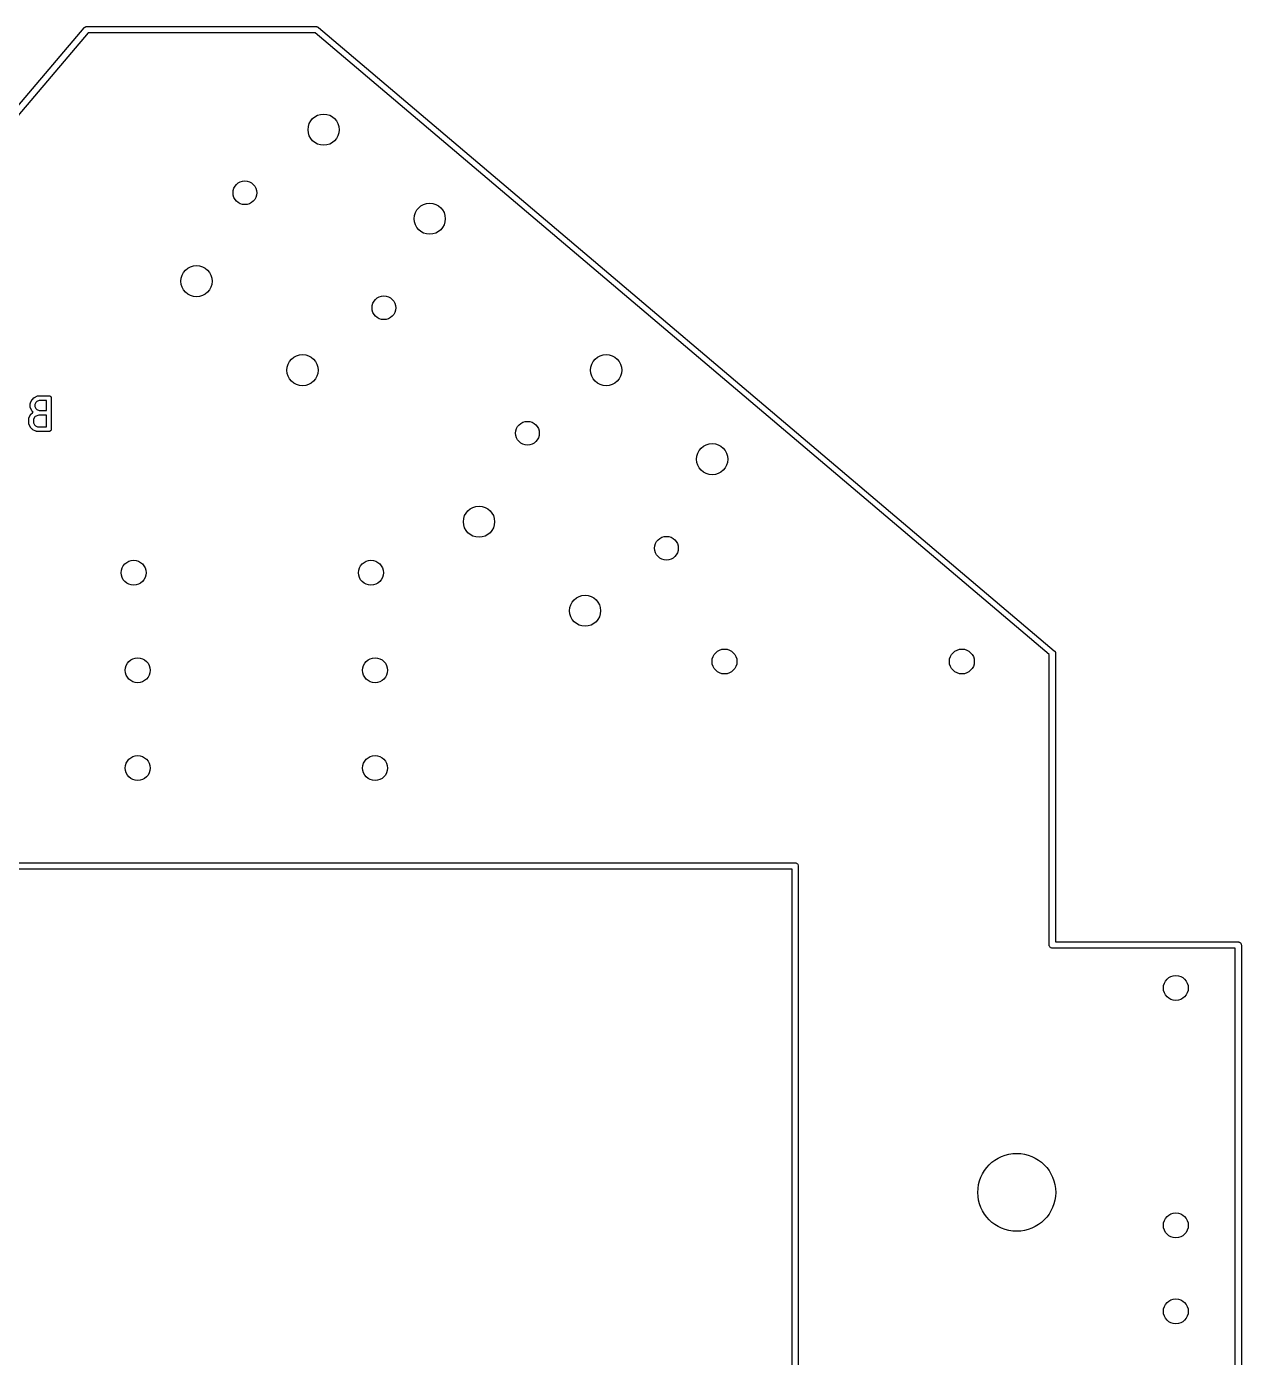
# Model space of a CAD drawing. Extents: x 0.6 to 7.02, y -7.61 to -0.88.
# Drawn here: x 5.483 to 7.019, y -2.564 to -0.882 of the extents above; entities that cross this region are included whole.
import ezdxf

# ---------------------------------------------------------------- set-up
doc = ezdxf.new("R2010")
doc.units = 0
doc.header["$MEASUREMENT"] = 0
doc.layers.add('BLACK', color=7, linetype='CONTINUOUS')

msp = doc.modelspace()

# ---------------------------------------------------------------- linework, layer by layer
at = {"layer": 'BLACK', "linetype": 'CONTINUOUS'}
for p, q in [((5.41105, -1.05421), (5.55631, -0.88318)), ((5.56115, -0.88965), (5.4159, -1.06067)), ((5.55631, -0.88318), (5.55653, -0.88291)), ((5.55653, -0.88291), (5.55671, -0.88277)), ((5.55671, -0.88277), (5.55687, -0.88261)), ((5.55687, -0.88261), (5.55701, -0.88252)), ((5.55701, -0.88252), (5.55713, -0.88242)), ((5.55713, -0.88242), (5.55733, -0.88231)), ((5.55733, -0.88231), (5.55752, -0.88219)), ((5.55752, -0.88219), (5.55767, -0.88213)), ((5.55767, -0.88213), (5.55782, -0.88205)), ((5.55782, -0.88205), (5.55803, -0.88199)), ((5.55803, -0.88199), (5.55825, -0.8819)), ((5.55825, -0.8819), (5.5584, -0.88187)), ((5.5584, -0.88187), (5.55856, -0.88183)), ((5.55856, -0.88183), (5.55879, -0.88181)), ((5.55879, -0.88181), (5.55901, -0.88177)), ((5.55901, -0.88177), (5.55936, -0.88177)), ((5.55936, -0.88177), (5.84913, -0.88177)), ((5.84805, -0.88965), (5.56115, -0.88965)), ((6.77606, -1.67541), (5.84805, -0.88965)), ((5.84913, -0.88177), (5.84916, -0.88177)), ((5.84916, -0.88177), (5.84952, -0.88177)), ((5.84952, -0.88177), (5.84968, -0.88177)), ((5.84968, -0.88177), (5.84971, -0.88177)), ((5.84971, -0.88177), (5.84994, -0.88178)), ((5.84994, -0.88178), (5.8501, -0.88181)), ((5.8501, -0.88181), (5.85026, -0.88183)), ((5.85026, -0.88183), (5.85048, -0.88189)), ((5.85048, -0.88189), (5.85069, -0.88194)), ((5.85069, -0.88194), (5.85084, -0.88201)), ((5.85084, -0.88201), (5.851, -0.88205)), ((5.851, -0.88205), (5.8512, -0.88216)), ((5.8512, -0.88216), (5.85141, -0.88225)), ((5.85141, -0.88225), (5.85154, -0.88234)), ((5.85154, -0.88234), (5.85169, -0.88242)), ((5.85169, -0.88242), (5.85186, -0.88256)), ((5.85186, -0.88256), (5.85188, -0.88258)), ((5.85188, -0.88258), (5.85201, -0.88269)), ((5.85201, -0.88269), (5.85229, -0.88291)), ((5.85229, -0.88291), (5.8523, -0.88294)), ((5.8523, -0.88294), (6.78252, -1.67056)), ((5.48804, -1.35861), (5.48805, -1.35853)), ((5.48804, -1.35866), (5.48804, -1.35861)), ((5.48804, -1.36241), (5.48804, -1.35866)), ((5.48805, -1.35844), (5.48808, -1.35824)), ((5.48805, -1.35853), (5.48805, -1.35844)), ((5.48808, -1.35824), (5.48811, -1.35804)), ((5.48811, -1.35804), (5.48813, -1.35796)), ((5.48813, -1.35796), (5.48815, -1.35787)), ((5.48815, -1.35787), (5.48822, -1.35768)), ((5.48822, -1.35768), (5.48828, -1.35749)), ((5.48828, -1.35749), (5.48832, -1.35742)), ((5.48832, -1.35742), (5.48835, -1.35734)), ((5.48835, -1.35734), (5.49023, -1.35359)), ((5.49023, -1.35359), (5.49025, -1.35355)), ((5.49025, -1.35355), (5.49034, -1.35341)), ((5.49034, -1.35341), (5.49042, -1.35326)), ((5.49042, -1.35326), (5.49049, -1.35317)), ((5.49049, -1.35317), (5.49056, -1.35307)), ((5.49056, -1.35307), (5.49068, -1.35295)), ((5.49068, -1.35295), (5.49078, -1.35282)), ((5.49078, -1.35282), (5.49266, -1.35094)), ((5.49266, -1.35094), (5.49269, -1.35091)), ((5.49269, -1.35091), (5.49282, -1.35081)), ((5.49282, -1.35081), (5.49294, -1.3507)), ((5.49294, -1.3507), (5.49304, -1.35063)), ((5.49304, -1.35063), (5.49314, -1.35056)), ((5.49314, -1.35056), (5.49328, -1.35048)), ((5.49328, -1.35048), (5.49342, -1.35039)), ((5.49342, -1.35039), (5.49717, -1.34852)), ((5.4953, -1.35666), (5.49395, -1.35935)), ((5.49395, -1.35935), (5.49395, -1.36171)), ((5.49395, -1.36171), (5.4953, -1.36441)), ((5.49649, -1.35546), (5.4953, -1.35666)), ((5.49919, -1.35411), (5.49649, -1.35546)), ((5.49717, -1.34852), (5.49721, -1.3485)), ((5.49721, -1.3485), (5.49729, -1.34847)), ((5.49729, -1.34847), (5.49737, -1.34843)), ((5.49737, -1.34843), (5.49756, -1.34837)), ((5.49756, -1.34837), (5.49775, -1.3483)), ((5.49775, -1.3483), (5.49784, -1.34829)), ((5.49784, -1.34829), (5.49792, -1.34826)), ((5.49792, -1.34826), (5.49812, -1.34824)), ((5.49812, -1.34824), (5.49832, -1.34821)), ((5.49832, -1.34821), (5.49841, -1.34821)), ((5.49841, -1.34821), (5.49849, -1.3482)), ((5.49849, -1.3482), (5.51162, -1.3482)), ((5.50867, -1.35411), (5.49919, -1.35411)), ((5.50867, -1.36695), (5.50867, -1.35411)), ((5.51162, -1.3482), (5.51164, -1.3482)), ((5.51164, -1.3482), (5.51164, -1.3482)), ((5.51164, -1.3482), (5.51164, -1.3482)), ((5.51164, -1.3482), (5.51166, -1.3482)), ((5.51166, -1.3482), (5.51194, -1.34824)), ((5.51194, -1.34824), (5.51221, -1.34826)), ((5.51221, -1.34826), (5.51222, -1.34827)), ((5.51222, -1.34827), (5.51223, -1.34827)), ((5.51223, -1.34827), (5.5125, -1.34835)), ((5.5125, -1.34835), (5.51276, -1.34843)), ((5.51276, -1.34843), (5.51277, -1.34844)), ((5.51277, -1.34844), (5.51278, -1.34844)), ((5.51278, -1.34844), (5.51303, -1.34858)), ((5.51303, -1.34858), (5.51327, -1.34871)), ((5.51327, -1.34871), (5.51328, -1.34872)), ((5.51328, -1.34872), (5.51329, -1.34872)), ((5.51329, -1.34872), (5.5135, -1.3489)), ((5.5135, -1.3489), (5.51371, -1.34908)), ((5.51371, -1.34908), (5.51372, -1.34908)), ((5.51372, -1.34908), (5.51373, -1.34909)), ((5.51373, -1.34909), (5.5139, -1.3493)), ((5.5139, -1.3493), (5.51408, -1.34952)), ((5.51408, -1.34952), (5.51408, -1.34953)), ((5.51408, -1.34953), (5.51409, -1.34954)), ((5.51409, -1.34954), (5.51422, -1.34979)), ((5.51422, -1.34979), (5.51435, -1.35003)), ((5.51435, -1.35003), (5.51435, -1.35004)), ((5.51435, -1.35004), (5.51436, -1.35005)), ((5.51436, -1.35005), (5.51443, -1.35032)), ((5.51443, -1.35032), (5.51451, -1.35058)), ((5.51451, -1.35058), (5.51452, -1.35059)), ((5.51452, -1.35059), (5.51452, -1.3506)), ((5.51452, -1.3506), (5.51454, -1.35088)), ((5.51454, -1.35088), (5.51457, -1.35116)), ((5.51457, -1.35116), (5.51457, -1.39053)), ((5.48617, -1.37736), (5.48618, -1.37728)), ((5.48617, -1.3774), (5.48617, -1.37736)), ((5.48617, -1.38303), (5.48617, -1.3774)), ((5.48618, -1.37719), (5.48621, -1.37699)), ((5.48618, -1.37728), (5.48618, -1.37719)), ((5.48621, -1.37699), (5.48623, -1.37679)), ((5.48623, -1.37679), (5.48626, -1.37671)), ((5.48626, -1.37671), (5.48627, -1.37662)), ((5.48627, -1.37662), (5.48635, -1.37643)), ((5.48635, -1.37643), (5.48641, -1.37624)), ((5.48641, -1.37624), (5.48645, -1.37616)), ((5.48645, -1.37616), (5.48648, -1.37608)), ((5.48648, -1.37608), (5.48835, -1.37233)), ((5.48805, -1.36249), (5.48804, -1.36241)), ((5.48805, -1.36258), (5.48805, -1.36249)), ((5.48808, -1.36278), (5.48805, -1.36258)), ((5.4881, -1.36298), (5.48808, -1.36278)), ((5.48812, -1.36306), (5.4881, -1.36298)), ((5.48814, -1.36315), (5.48812, -1.36306)), ((5.48821, -1.36334), (5.48814, -1.36315)), ((5.48827, -1.36353), (5.48821, -1.36334)), ((5.48831, -1.36361), (5.48827, -1.36353)), ((5.48834, -1.36369), (5.48831, -1.36361)), ((5.48835, -1.36373), (5.48834, -1.36369)), ((5.49023, -1.36748), (5.48835, -1.36373)), ((5.48835, -1.37233), (5.48837, -1.3723)), ((5.48837, -1.3723), (5.48846, -1.37216)), ((5.48846, -1.37216), (5.48854, -1.37201)), ((5.48854, -1.37201), (5.48862, -1.37192)), ((5.48862, -1.37192), (5.48869, -1.37181)), ((5.48869, -1.37181), (5.4888, -1.37169)), ((5.4888, -1.37169), (5.48891, -1.37157)), ((5.48891, -1.37157), (5.49078, -1.36969)), ((5.49032, -1.36762), (5.49023, -1.36748)), ((5.49039, -1.36776), (5.49032, -1.36762)), ((5.49047, -1.36786), (5.49039, -1.36776)), ((5.49054, -1.36796), (5.49047, -1.36786)), ((5.49065, -1.36808), (5.49054, -1.36796)), ((5.49075, -1.36821), (5.49065, -1.36808)), ((5.49078, -1.36824), (5.49075, -1.36821)), ((5.49164, -1.3691), (5.49078, -1.36824)), ((5.49078, -1.36969), (5.49081, -1.36966)), ((5.49081, -1.36966), (5.49088, -1.36961)), ((5.49088, -1.36961), (5.49094, -1.36955)), ((5.49094, -1.36955), (5.4911, -1.36943)), ((5.4911, -1.36943), (5.49126, -1.3693)), ((5.49126, -1.3693), (5.49134, -1.36926)), ((5.49134, -1.36926), (5.49141, -1.36921)), ((5.49141, -1.36921), (5.49159, -1.36913)), ((5.49159, -1.36913), (5.49164, -1.3691)), ((5.49342, -1.3754), (5.49207, -1.3781)), ((5.49207, -1.3781), (5.49207, -1.38233)), ((5.49447, -1.37436), (5.49342, -1.3754)), ((5.49897, -1.37286), (5.49447, -1.37436)), ((5.4953, -1.36441), (5.49649, -1.3656)), ((5.49649, -1.3656), (5.49919, -1.36695)), ((5.50867, -1.37286), (5.49897, -1.37286)), ((5.49919, -1.36695), (5.50867, -1.36695)), ((5.50867, -1.38757), (5.50867, -1.37286)), ((5.48618, -1.38311), (5.48617, -1.38303)), ((5.48617, -1.3832), (5.48618, -1.38311)), ((5.4862, -1.3834), (5.48617, -1.3832)), ((5.48622, -1.3836), (5.4862, -1.3834)), ((5.48625, -1.38368), (5.48622, -1.3836)), ((5.48626, -1.38377), (5.48625, -1.38368)), ((5.48633, -1.38396), (5.48626, -1.38377)), ((5.48639, -1.38415), (5.48633, -1.38396)), ((5.48643, -1.38423), (5.48639, -1.38415)), ((5.48646, -1.38431), (5.48643, -1.38423)), ((5.48648, -1.38435), (5.48646, -1.38431)), ((5.48835, -1.3881), (5.48648, -1.38435)), ((5.48844, -1.38824), (5.48835, -1.3881)), ((5.48852, -1.38839), (5.48844, -1.38824)), ((5.4886, -1.38848), (5.48852, -1.38839)), ((5.48866, -1.38859), (5.4886, -1.38848)), ((5.48878, -1.38871), (5.48866, -1.38859)), ((5.48888, -1.38884), (5.48878, -1.38871)), ((5.48891, -1.38887), (5.48888, -1.38884)), ((5.49078, -1.39074), (5.48891, -1.38887)), ((5.49091, -1.39085), (5.49078, -1.39074)), ((5.49103, -1.39096), (5.49091, -1.39085)), ((5.49113, -1.39103), (5.49103, -1.39096)), ((5.49123, -1.39111), (5.49113, -1.39103)), ((5.49137, -1.39118), (5.49123, -1.39111)), ((5.49151, -1.39127), (5.49137, -1.39118)), ((5.49155, -1.39129), (5.49151, -1.39127)), ((5.4953, -1.39317), (5.49155, -1.39129)), ((5.49207, -1.38233), (5.49342, -1.38503)), ((5.49342, -1.38503), (5.49462, -1.38623)), ((5.49462, -1.38623), (5.49732, -1.38757)), ((5.49538, -1.3932), (5.4953, -1.39317)), ((5.49546, -1.39324), (5.49538, -1.3932)), ((5.49565, -1.3933), (5.49546, -1.39324)), ((5.49584, -1.39337), (5.49565, -1.3933)), ((5.49592, -1.39339), (5.49584, -1.39337)), ((5.49601, -1.39342), (5.49592, -1.39339)), ((5.49621, -1.39344), (5.49601, -1.39342)), ((5.49641, -1.39347), (5.49621, -1.39344)), ((5.49649, -1.39347), (5.49641, -1.39347)), ((5.49658, -1.39348), (5.49649, -1.39347)), ((5.49662, -1.39348), (5.49658, -1.39348)), ((5.51162, -1.39348), (5.49662, -1.39348)), ((5.49732, -1.38757), (5.50867, -1.38757)), ((5.51189, -1.39345), (5.51162, -1.39348)), ((5.51217, -1.39343), (5.51189, -1.39345)), ((5.51218, -1.39342), (5.51217, -1.39343)), ((5.51219, -1.39342), (5.51218, -1.39342)), ((5.51246, -1.39334), (5.51219, -1.39342)), ((5.51272, -1.39326), (5.51246, -1.39334)), ((5.51273, -1.39326), (5.51272, -1.39326)), ((5.51274, -1.39326), (5.51273, -1.39326)), ((5.51299, -1.39313), (5.51274, -1.39326)), ((5.51323, -1.393), (5.51299, -1.39313)), ((5.51324, -1.39299), (5.51323, -1.393)), ((5.51325, -1.39299), (5.51324, -1.39299)), ((5.51347, -1.39281), (5.51325, -1.39299)), ((5.51368, -1.39264), (5.51347, -1.39281)), ((5.51369, -1.39263), (5.51368, -1.39264)), ((5.5137, -1.39262), (5.51369, -1.39263)), ((5.51388, -1.39241), (5.5137, -1.39262)), ((5.51405, -1.3922), (5.51388, -1.39241)), ((5.51406, -1.39219), (5.51405, -1.3922)), ((5.51407, -1.39218), (5.51406, -1.39219)), ((5.5142, -1.39193), (5.51407, -1.39218)), ((5.51433, -1.39169), (5.5142, -1.39193)), ((5.51434, -1.39167), (5.51433, -1.39168)), ((5.51433, -1.39168), (5.51433, -1.39169)), ((5.51442, -1.3914), (5.51434, -1.39167)), ((5.51451, -1.39114), (5.51442, -1.3914)), ((5.51454, -1.39084), (5.51451, -1.39112)), ((5.51451, -1.39112), (5.51451, -1.39113)), ((5.51451, -1.39113), (5.51451, -1.39114)), ((5.51457, -1.39057), (5.51454, -1.39084)), ((5.51457, -1.39053), (5.51457, -1.39055)), ((5.51457, -1.39055), (5.51457, -1.39055)), ((5.51457, -1.39055), (5.51457, -1.39055)), ((5.51457, -1.39055), (5.51457, -1.39057)), ((6.77606, -2.04231), (6.77606, -1.67541)), ((6.78252, -1.67056), (6.7828, -1.67079)), ((6.7828, -1.67079), (6.78294, -1.67096)), ((6.78294, -1.67096), (6.7831, -1.67112)), ((6.7831, -1.67112), (6.78319, -1.67126)), ((6.78319, -1.67126), (6.78329, -1.67139)), ((6.78329, -1.67139), (6.7834, -1.67159)), ((6.7834, -1.67159), (6.78352, -1.67177)), ((6.78352, -1.67177), (6.78358, -1.67193)), ((6.78358, -1.67193), (6.78365, -1.67207)), ((6.78365, -1.67207), (6.78372, -1.67229)), ((6.78372, -1.67229), (6.7838, -1.67249)), ((6.7838, -1.67249), (6.78383, -1.67266)), ((6.78383, -1.67266), (6.78388, -1.67281)), ((6.78388, -1.67281), (6.7839, -1.67304)), ((6.7839, -1.67304), (6.78394, -1.67326)), ((6.78394, -1.67326), (6.78394, -1.67361)), ((6.78394, -1.67361), (6.78394, -2.03856)), ((1.16519, -1.93856), (6.45481, -1.93856)), ((6.45106, -1.94644), (1.16894, -1.94644)), ((6.45106, -7.26606), (6.45106, -1.94644)), ((6.45481, -1.93856), (6.455, -1.93854)), ((6.455, -1.93854), (6.45519, -1.93856)), ((6.45519, -1.93856), (6.45577, -1.93862)), ((6.45577, -1.93862), (6.45651, -1.93885)), ((6.45651, -1.93885), (6.4572, -1.93921)), ((6.4572, -1.93921), (6.4578, -1.9397)), ((6.4578, -1.9397), (6.45829, -1.9403)), ((6.45829, -1.9403), (6.45865, -1.94099)), ((6.45865, -1.94099), (6.45888, -1.94173)), ((6.45888, -1.94173), (6.45896, -1.9425)), ((6.45896, -1.9425), (6.45894, -1.94269)), ((6.45894, -1.94269), (6.45894, -7.26981)), ((6.77604, -2.0425), (6.77606, -2.04231)), ((6.77612, -2.04327), (6.77604, -2.0425)), ((6.77635, -2.04401), (6.77612, -2.04327)), ((6.77671, -2.0447), (6.77635, -2.04401)), ((6.7772, -2.0453), (6.77671, -2.0447)), ((6.7778, -2.04579), (6.7772, -2.0453)), ((6.77849, -2.04615), (6.7778, -2.04579)), ((6.77923, -2.04638), (6.77849, -2.04615)), ((6.77981, -2.04644), (6.77923, -2.04638)), ((6.78, -2.04646), (6.77981, -2.04644)), ((6.78019, -2.04644), (6.78, -2.04646)), ((7.01106, -2.04644), (6.78019, -2.04644)), ((6.78394, -2.03856), (7.01481, -2.03856)), ((7.01106, -7.60106), (7.01106, -2.04644)), ((7.01481, -2.03856), (7.015, -2.03854)), ((7.015, -2.03854), (7.01519, -2.03856)), ((7.01519, -2.03856), (7.01577, -2.03862)), ((7.01577, -2.03862), (7.01651, -2.03885)), ((7.01651, -2.03885), (7.0172, -2.03921)), ((7.0172, -2.03921), (7.0178, -2.0397)), ((7.0178, -2.0397), (7.01829, -2.0403)), ((7.01829, -2.0403), (7.01865, -2.04099)), ((7.01865, -2.04099), (7.01888, -2.04173)), ((7.01888, -2.04173), (7.01896, -2.0425)), ((7.01896, -2.0425), (7.01894, -2.04269)), ((7.01894, -2.04269), (7.01894, -7.60481))]:
    msp.add_line(p, q, dxfattribs=at)
at = {"layer": 'BLACK'}
for centre, radius in [((5.85892, -1.01202), 0.01969), ((5.85892, -1.01202), 0.01969), ((5.75942, -1.09171), 0.015), ((5.75942, -1.09171), 0.015), ((5.99298, -1.12451), 0.01969), ((5.99298, -1.12451), 0.01969), ((5.69823, -1.20353), 0.01969), ((5.69823, -1.20353), 0.01969), ((5.93509, -1.23705), 0.015), ((5.93509, -1.23705), 0.015), ((5.83228, -1.31602), 0.01969), ((5.83228, -1.31602), 0.01969), ((6.21601, -1.31596), 0.01969), ((6.21601, -1.31596), 0.01969), ((6.11651, -1.39565), 0.015), ((6.11651, -1.39565), 0.015), ((6.35007, -1.42845), 0.01969), ((6.35007, -1.42845), 0.01969), ((6.05531, -1.50747), 0.01969), ((6.05531, -1.50747), 0.01969), ((6.29218, -1.54099), 0.015), ((6.29218, -1.54099), 0.015), ((5.61878, -1.57193), 0.01575), ((5.61878, -1.57193), 0.01575), ((5.91878, -1.57193), 0.01575), ((5.91878, -1.57193), 0.01575), ((6.18937, -1.61996), 0.01969), ((6.18937, -1.61996), 0.01969), ((5.6239, -1.69516), 0.01575), ((5.6239, -1.69516), 0.01575), ((5.9239, -1.69516), 0.01575), ((5.9239, -1.69516), 0.01575), ((6.36563, -1.68413), 0.01575), ((6.36563, -1.68413), 0.01575), ((6.66563, -1.68413), 0.01575), ((6.66563, -1.68413), 0.01575), ((5.6239, -1.81878), 0.01575), ((5.6239, -1.81878), 0.01575), ((5.9239, -1.81878), 0.01575), ((5.9239, -1.81878), 0.01575), ((6.9361, -2.09673), 0.01575), ((6.9361, -2.09673), 0.01575), ((6.735, -2.355), 0.04921), ((6.735, -2.355), 0.04921), ((6.9361, -2.39673), 0.01575), ((6.9361, -2.39673), 0.01575), ((6.9361, -2.50539), 0.01575), ((6.9361, -2.50539), 0.01575)]:
    msp.add_circle(centre, radius, dxfattribs=at)

doc.saveas('drawing.dxf')
